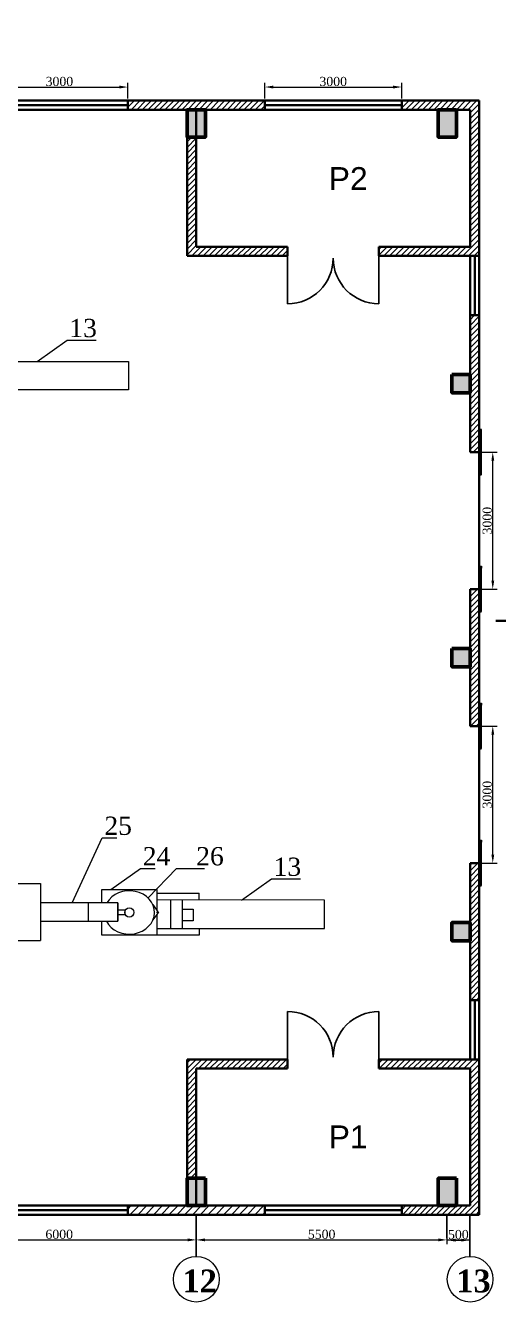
# Model space of a CAD drawing. Header units: inches. Extents: x -4475333 to 345677417, y -211198149 to 2125895.
# Drawn here: x -1910462 to -1900099, y 871185 to 899148 of the extents above; entities that cross this region are included whole.
import ezdxf

# ---------------------------------------------------------------- set-up
doc = ezdxf.new("R2010")
doc.units = ezdxf.units.IN
doc.header["$LTSCALE"] = 150
doc.header["$MEASUREMENT"] = 0
for name, color, linetype, lineweight in [('1. N thuong', 255, 'Continuous', 0), ('chuthichso', 8, 'Continuous', 0), ('cot', 2, 'Continuous', 50), ('KHUNG BVE', 7, 'Continuous', 0), ('NHA XUONG', 80, 'Continuous', 50)]:
    doc.layers.add(name, color=color, linetype=linetype, lineweight=lineweight)
for name, color, linetype in [('BUOC COT', 7, 'Continuous'), ('CHU', 32, 'Continuous'), ('Co ban', 21, 'Continuous'), ('MATCAT', 132, 'Continuous'), ('NET NHAP', 7, 'Continuous')]:
    doc.layers.add(name, color=color, linetype=linetype)
doc.styles.add('1', font='times.ttf')
doc.styles.add('CHU DAM', font='arialbd.ttf', dxfattribs={"height": 200})
doc.styles.get("Standard").update_dxf_attribs({"font": 'times.ttf', "height": 100})
doc.styles.add('ty', font='times.ttf', dxfattribs={"height": 450})
doc.dimstyles.new('75', dxfattribs={"dimtxt": 200, "dimasz": 188, "dimexe": 94, "dimexo": 47, "dimgap": 20, "dimtad": 1, "dimtoh": 1, "dimdec": 0, "dimtxsty": '1', "dimcen": 2.5, "dimclrt": 256, "dimadec": 0, "dimazin": 0, "dimtfac": 1, "dimtdec": 0, "dimtix": 1, "dimtmove": 0, "dimatfit": 2, "dimfxl": 1, "dimlwd": 9, "dimlwe": 9, "dimarcsym": 0})
pattern_1 = [(45, (-21097.68, 79244.64), (-61.8718434, 61.8718434), [])]

# ---------------------------------------------------------------- blocks, each defined once
blk = doc.blocks.new('*D206')
at = {"layer": 'Defpoints', "color": 0, "lineweight": 0, "ltscale": 3, "transparency": 16777216}
for p in [(-1908220, 897801), (-1911220, 897505), (-1908220, 897505)]:
    blk.add_point(p, dxfattribs=at)
at = {"layer": 'NET NHAP', "color": 0, "lineweight": 9, "ltscale": 3, "transparency": 16777216}
for p, q in [((-1911220, 897552), (-1911220, 897895)), ((-1908220, 897552), (-1908220, 897895)), ((-1911032, 897801), (-1908408, 897801))]:
    blk.add_line(p, q, dxfattribs=at)
at = {"layer": 'NET NHAP', "color": 0, "lineweight": 0, "ltscale": 3, "transparency": 16777216}
for points in [[(-1911032, 897833), (-1911032, 897770), (-1911220, 897801)], [(-1908408, 897833), (-1908408, 897770), (-1908220, 897801)]]:
    blk.add_solid(points, dxfattribs=at)
at = {"layer": 'NET NHAP', "lineweight": 13, "ltscale": 3, "transparency": 16777216, "insert": (-1909720, 897923), "char_height": 200, "attachment_point": 5, "style": '1'}
blk.add_mtext('3000', dxfattribs=at)
blk = doc.blocks.new('*D195')
at = {"layer": 'Defpoints', "color": 0, "lineweight": 0, "ltscale": 3, "transparency": 16777216}
for p in [(-1900520, 883806), (-1900224, 883806), (-1900520, 880806)]:
    blk.add_point(p, dxfattribs=at)
at = {"layer": 'NET NHAP', "color": 0, "lineweight": 9, "ltscale": 3, "transparency": 16777216}
for p, q in [((-1900473, 883806), (-1900130, 883806)), ((-1900224, 880994), (-1900224, 883618)), ((-1900473, 880806), (-1900130, 880806))]:
    blk.add_line(p, q, dxfattribs=at)
at = {"layer": 'NET NHAP', "color": 0, "lineweight": 0, "ltscale": 3, "transparency": 16777216}
for points in [[(-1900255, 883618), (-1900192, 883618), (-1900224, 883806)], [(-1900255, 880994), (-1900192, 880994), (-1900224, 880806)]]:
    blk.add_solid(points, dxfattribs=at)
at = {"layer": 'NET NHAP', "lineweight": 13, "ltscale": 3, "transparency": 16777216, "insert": (-1900345, 882306), "char_height": 200, "attachment_point": 5, "rotation": 90, "style": '1'}
blk.add_mtext('3000', dxfattribs=at)
blk = doc.blocks.new('*D196')
at = {"layer": 'Defpoints', "color": 0, "lineweight": 0, "ltscale": 3, "transparency": 16777216}
for p in [(-1902220, 897802), (-1905220, 897506), (-1902220, 897506)]:
    blk.add_point(p, dxfattribs=at)
at = {"layer": 'NET NHAP', "color": 0, "lineweight": 9, "ltscale": 3, "transparency": 16777216}
for p, q in [((-1905220, 897553), (-1905220, 897896)), ((-1902220, 897553), (-1902220, 897896)), ((-1905032, 897802), (-1902408, 897802))]:
    blk.add_line(p, q, dxfattribs=at)
at = {"layer": 'NET NHAP', "color": 0, "lineweight": 0, "ltscale": 3, "transparency": 16777216}
for points in [[(-1905032, 897833), (-1905032, 897770), (-1905220, 897802)], [(-1902408, 897833), (-1902408, 897770), (-1902220, 897802)]]:
    blk.add_solid(points, dxfattribs=at)
at = {"layer": 'NET NHAP', "lineweight": 13, "ltscale": 3, "transparency": 16777216, "insert": (-1903720, 897923), "char_height": 200, "attachment_point": 5, "style": '1'}
blk.add_mtext('3000', dxfattribs=at)
blk = doc.blocks.new('*D229')
at = {"layer": 'Defpoints', "color": 0, "lineweight": 0, "ltscale": 3, "transparency": 16777216}
for p in [(-1901228, 872550), (-1900728, 872550), (-1900728, 872550)]:
    blk.add_point(p, dxfattribs=at)
at = {"layer": 'NET NHAP', "color": 0, "lineweight": 9, "ltscale": 3, "transparency": 16777216}
for p, q in [((-1901228, 872597), (-1901228, 872644)), ((-1901040, 872550), (-1900916, 872550)), ((-1900728, 872597), (-1900728, 872644))]:
    blk.add_line(p, q, dxfattribs=at)
at = {"layer": 'NET NHAP', "color": 0, "lineweight": 0, "ltscale": 3, "transparency": 16777216}
for points in [[(-1901040, 872582), (-1901040, 872519), (-1901228, 872550)], [(-1900916, 872582), (-1900916, 872519), (-1900728, 872550)]]:
    blk.add_solid(points, dxfattribs=at)
at = {"layer": 'NET NHAP', "lineweight": 13, "ltscale": 3, "transparency": 16777216, "insert": (-1900978, 872672), "char_height": 200, "attachment_point": 5, "style": '1'}
blk.add_mtext('500', dxfattribs=at)
blk = doc.blocks.new('*D230')
at = {"color": 0, "linetype": 'ByBlock', "lineweight": 9, "ltscale": 10, "transparency": 16777216}
for p, q in [((-1912729, 872893), (-1912729, 872461)), ((-1906720, 872893), (-1906720, 872461)), ((-1912541, 872555), (-1906908, 872555))]:
    blk.add_line(p, q, dxfattribs=at)
at = {"color": 0, "linetype": 'ByBlock', "lineweight": 0, "ltscale": 10, "transparency": 16777216}
for points in [[(-1912541, 872587), (-1912541, 872524), (-1912729, 872555)], [(-1906908, 872587), (-1906908, 872524), (-1906720, 872555)]]:
    blk.add_solid(points, dxfattribs=at)
at = {"layer": 'Defpoints', "color": 0, "linetype": 'ByBlock', "lineweight": 0, "ltscale": 10, "transparency": 16777216}
for p in [(-1912729, 872940), (-1906720, 872940), (-1906720, 872555)]:
    blk.add_point(p, dxfattribs=at)
at = {"linetype": 'ByBlock', "ltscale": 10, "transparency": 16777216, "insert": (-1909724, 872677), "char_height": 200, "attachment_point": 5, "style": '1'}
blk.add_mtext('6000', dxfattribs=at)
blk = doc.blocks.new('*D231')
at = {"color": 0, "linetype": 'ByBlock', "lineweight": 9, "ltscale": 10, "transparency": 16777216}
for p, q in [((-1906720, 872863), (-1906720, 872461)), ((-1901228, 872863), (-1901228, 872461)), ((-1906532, 872555), (-1901416, 872555))]:
    blk.add_line(p, q, dxfattribs=at)
at = {"color": 0, "linetype": 'ByBlock', "lineweight": 0, "ltscale": 10, "transparency": 16777216}
for points in [[(-1906532, 872587), (-1906532, 872524), (-1906720, 872555)], [(-1901416, 872587), (-1901416, 872524), (-1901228, 872555)]]:
    blk.add_solid(points, dxfattribs=at)
at = {"layer": 'Defpoints', "color": 0, "linetype": 'ByBlock', "lineweight": 0, "ltscale": 10, "transparency": 16777216}
for p in [(-1906720, 872910), (-1901228, 872910), (-1901228, 872555)]:
    blk.add_point(p, dxfattribs=at)
at = {"linetype": 'ByBlock', "ltscale": 10, "transparency": 16777216, "insert": (-1903974, 872677), "char_height": 200, "attachment_point": 5, "style": '1'}
blk.add_mtext('5500', dxfattribs=at)
blk = doc.blocks.new('*D194')
at = {"layer": 'Defpoints', "color": 0, "lineweight": 0, "ltscale": 3, "transparency": 16777216}
for p in [(-1900520, 889806), (-1900224, 889806), (-1900520, 886806)]:
    blk.add_point(p, dxfattribs=at)
at = {"layer": 'NET NHAP', "color": 0, "lineweight": 9, "ltscale": 3, "transparency": 16777216}
for p, q in [((-1900473, 889806), (-1900130, 889806)), ((-1900224, 886994), (-1900224, 889618)), ((-1900473, 886806), (-1900130, 886806))]:
    blk.add_line(p, q, dxfattribs=at)
at = {"layer": 'NET NHAP', "color": 0, "lineweight": 0, "ltscale": 3, "transparency": 16777216}
for points in [[(-1900255, 889618), (-1900192, 889618), (-1900224, 889806)], [(-1900255, 886994), (-1900192, 886994), (-1900224, 886806)]]:
    blk.add_solid(points, dxfattribs=at)
at = {"layer": 'NET NHAP', "lineweight": 13, "ltscale": 3, "transparency": 16777216, "insert": (-1900345, 888306), "char_height": 200, "attachment_point": 5, "rotation": 90, "style": '1'}
blk.add_mtext('3000', dxfattribs=at)

msp = doc.modelspace()

# ---------------------------------------------------------------- hatches: boundary and pattern name
at = {"layer": 'cot', "lineweight": 9}
for points in [[(-1906919.7, 896705.5), (-1906519.7, 896705.5), (-1906519.7, 897305.5), (-1906919.7, 897305.5)], [(-1906919.7, 896705.5), (-1906519.7, 896705.5), (-1906519.7, 897305.5), (-1906919.7, 897305.5)], [(-1901419.7, 896705.3), (-1901019.7, 896705.3), (-1901019.7, 897305.3), (-1901419.7, 897305.3)], [(-1900719.7, 891105.3), (-1900719.7, 891505.3), (-1901119.7, 891505.3), (-1901119.7, 891105.3)], [(-1900719.7, 885105.3), (-1900719.7, 885505.3), (-1901119.7, 885505.3), (-1901119.7, 885105.3)], [(-1901119.7, 879105.3), (-1901119.7, 879505.3), (-1900719.7, 879505.3), (-1900719.7, 879105.3)], [(-1906919.7, 873305.3), (-1906519.7, 873305.3), (-1906519.7, 873905.3), (-1906919.7, 873905.3)], [(-1901419.7, 873305.6), (-1901019.7, 873305.6), (-1901019.7, 873905.6), (-1901419.7, 873905.6)]]:
    msp.add_hatch(color=256, dxfattribs=at).paths.add_polyline_path(points)
at = {"layer": 'KHUNG BVE', "linetype": 'Continuous', "lineweight": 9, "ltscale": 10}
h = msp.add_hatch(dxfattribs=at)
h.set_pattern_fill('ANSI31', color=5, scale=700, style=0)
h.set_pattern_definition([(45, (-6070064.29, -498317.975), (-61.8718434, 61.8718434), [])])
h.paths.add_polyline_path([(-1911219.7, 897505.6), (-1914219.7, 897505.6), (-1914219.7, 897305.6), (-1911219.7, 897305.6)])
h.paths.add_polyline_path([(-1905219.7, 897505.6), (-1908219.7, 897505.6), (-1908219.7, 897305.6), (-1905219.7, 897305.6)])
at = {"layer": 'KHUNG BVE', "lineweight": 0}
h = msp.add_hatch(dxfattribs=at)
h.set_pattern_fill('ANSI31', color=5, scale=700)
h.set_pattern_definition(pattern_1)
h.paths.add_polyline_path([(-1900719.7, 897305.6), (-1900719.7, 894305.3), (-1902719.7, 894305.3), (-1902719.7, 894105.3), (-1900519.7, 894105.3), (-1900519.7, 897505.6), (-1902219.7, 897505.6), (-1902219.7, 897305.6)])
h = msp.add_hatch(dxfattribs=at)
h.set_pattern_fill('ANSI31', color=5, scale=700)
h.set_pattern_definition(pattern_1)
h.paths.add_polyline_path([(-1906719.7, 894305.3), (-1906719.7, 896705.5), (-1906919.7, 896705.5), (-1906919.7, 894105.3), (-1904719.7, 894105.3), (-1904719.7, 894305.3)])
at = {"layer": 'KHUNG BVE', "linetype": 'Continuous', "lineweight": 9, "ltscale": 10}
h = msp.add_hatch(dxfattribs=at)
h.set_pattern_fill('ANSI31', color=5, angle=-270, style=0)
h.set_pattern_definition([(135, (-1915027.54421, 177188.31583), (-0.088388347648, -0.088388347648), [])])
h.paths.add_polyline_path([(-1900469.7, 890305.3), (-1900519.7, 890305.3), (-1900519.7, 889305.3), (-1900469.7, 889305.3)])
h = msp.add_hatch(dxfattribs=at)
h.set_pattern_fill('ANSI31', color=5, angle=-270, style=0)
h.set_pattern_definition([(135, (-1915027.54421, 174188.78273), (-0.088388347648, -0.088388347648), [])])
h.paths.add_polyline_path([(-1900469.7, 887305.8), (-1900519.7, 887305.8), (-1900519.7, 886305.8), (-1900469.7, 886305.8)])
h = msp.add_hatch(dxfattribs=at)
h.set_pattern_fill('ANSI31', color=5, angle=-270, style=0)
h.set_pattern_definition([(135, (-1915027.54421, 171188.60717), (-0.088388347648, -0.088388347648), [])])
h.paths.add_polyline_path([(-1900469.7, 884305.6), (-1900519.7, 884305.6), (-1900519.7, 883305.6), (-1900469.7, 883305.6)])
h = msp.add_hatch(dxfattribs=at)
h.set_pattern_fill('ANSI31', color=5, angle=-270, style=0)
h.set_pattern_definition([(135, (-1915027.54421, 168188.78273), (-0.088388347648, -0.088388347648), [])])
h.paths.add_polyline_path([(-1900469.7, 881305.8), (-1900519.7, 881305.8), (-1900519.7, 880305.8), (-1900469.7, 880305.8)])
at = {"layer": 'KHUNG BVE', "lineweight": 0}
h = msp.add_hatch(dxfattribs=at)
h.set_pattern_fill('ANSI31', color=5, scale=700)
h.set_pattern_definition(pattern_1)
h.paths.add_polyline_path([(-1906919.7, 876506.9), (-1906919.7, 873905.3), (-1906719.7, 873905.3), (-1906719.7, 876306.9), (-1904719.7, 876306.9), (-1904719.7, 876506.9)])
h = msp.add_hatch(dxfattribs=at)
h.set_pattern_fill('ANSI31', color=5, scale=700)
h.set_pattern_definition(pattern_1)
h.paths.add_polyline_path([(-1900519.7, 876506.9), (-1902719.7, 876506.9), (-1902719.7, 876306.9), (-1900719.7, 876306.9), (-1900719.7, 874806.9), (-1900719.7, 874805.6), (-1900719.7, 873305.3), (-1902219.7, 873305.3), (-1902219.7, 873105.3), (-1900728.2, 873105.3), (-1900728.2, 873105.5), (-1900519.7, 873105.5)])
at = {"layer": 'MATCAT', "lineweight": 9, "ltscale": 10}
h = msp.add_hatch(dxfattribs=at)
h.set_pattern_fill('ANSI31', color=5, scale=700, style=0)
h.set_pattern_definition([(45, (-6244821.57, -490084.71), (-61.8718434, 61.8718434), [])])
h.paths.add_polyline_path([(-1900519.7, 892805.3), (-1900719.7, 892805.3), (-1900719.7, 889805.3), (-1900519.7, 889805.3)])
h.paths.add_polyline_path([(-1900519.7, 886805.3), (-1900719.7, 886805.3), (-1900719.7, 883805.3), (-1900519.7, 883805.3)])
at = {"layer": 'MATCAT', "linetype": 'Continuous', "lineweight": 9, "ltscale": 10}
h = msp.add_hatch(dxfattribs=at)
h.set_pattern_fill('ANSI31', color=5, scale=700, style=0)
h.set_pattern_definition([(45, (-5907325.675, -703684.87), (-61.8718434, 61.8718434), [])])
h.paths.add_polyline_path([(-1900719.7, 880805.6), (-1900519.7, 880805.6), (-1900519.7, 877805.6), (-1900719.7, 877805.6)])
at = {"layer": 'MATCAT', "lineweight": 9, "ltscale": 10}
h = msp.add_hatch(dxfattribs=at)
h.set_pattern_fill('ANSI31', color=5, scale=967.741935, angle=180, style=0)
h.set_pattern_definition([(225, (-6034064.28, -498318.04), (85.5371106, -85.5371106), [])])
h.paths.add_polyline_path([(-1917219.7, 873305.5), (-1920219.7, 873305.5), (-1920219.7, 873105.5), (-1917219.7, 873105.5)])
h.paths.add_polyline_path([(-1911219.7, 873305.5), (-1914219.7, 873305.5), (-1914219.7, 873105.5), (-1911219.7, 873105.5)])
h.paths.add_polyline_path([(-1905219.7, 873305.5), (-1908219.7, 873305.5), (-1908219.7, 873105.5), (-1905219.7, 873105.5)])

# ---------------------------------------------------------------- linework, layer by layer
at = {"linetype": 'ByBlock', "ltscale": 10}
for p, q in [((-1908219.7, 897305.3), (-1905219.7, 897305.6)), ((-1906719.7, 873105.3), (-1906719.7, 872194.2)), ((-1901228.2, 872644.3), (-1901228.2, 873105.3))]:
    msp.add_line(p, q, dxfattribs=at)
at = {"layer": '1. N thuong', "lineweight": 0}
for p, q in [((-1912204.8, 891793.7), (-1908204.8, 891793.7)), ((-1908204.8, 891793.7), (-1908204.8, 891173.7)), ((-1908204.8, 891773.7), (-1908204.8, 891173.7)), ((-1908204.8, 891173.7), (-1912204.8, 891173.7)), ((-1914136.8, 880358.8), (-1910136.8, 880358.8)), ((-1910136.8, 880358.8), (-1910136.8, 879108.8)), ((-1908786.8, 880226.2), (-1907586.8, 880226.2)), ((-1908786.8, 879933.6), (-1908786.8, 880226.2)), ((-1908379.2, 880171.2), (-1908378.8, 880171.2)), ((-1907586.8, 880226.2), (-1907586.8, 879778.6)), ((-1907586.8, 880146.2), (-1907070.8, 880146.2)), ((-1903912.8, 879996.2), (-1907586.8, 880002.4)), ((-1907276.6, 879376.2), (-1907276.6, 879996.2)), ((-1907020.1, 879376.2), (-1907020.1, 879996.2)), ((-1906656.1, 879996.2), (-1906656.1, 880146.2)), ((-1903912.8, 879376.2), (-1903912.8, 879996.2)), ((-1908786.8, 879933.6), (-1910136.8, 879933.6)), ((-1910136.8, 879933.6), (-1910136.8, 879534)), ((-1909086.8, 879933.6), (-1909086.8, 879534)), ((-1908436.8, 879933.6), (-1908786.8, 879933.6)), ((-1908436.8, 879933.6), (-1908436.8, 879534)), ((-1908436.8, 879534), (-1908436.8, 879933.6)), ((-1908436.8, 879783.8), (-1908286.8, 879783.8)), ((-1908286.8, 879783.8), (-1908286.8, 879683.8)), ((-1907673.5, 879896.8), (-1907560, 879742.1)), ((-1910136.8, 879534), (-1908786.8, 879534)), ((-1908786.8, 879226.2), (-1908786.8, 879534)), ((-1908786.8, 879534), (-1908436.8, 879534)), ((-1908436.8, 879683.8), (-1908286.8, 879683.8)), ((-1907559.7, 879710.3), (-1907670.3, 879563.1)), ((-1907586.8, 879674.2), (-1907586.8, 879226.2)), ((-1907586.8, 879226.2), (-1908786.8, 879226.2)), ((-1907586.8, 879376.2), (-1903912.8, 879376.2)), ((-1907586.8, 879226.2), (-1907586.8, 879226.2)), ((-1914136.8, 879108.8), (-1910136.8, 879108.8))]:
    msp.add_line(p, q, dxfattribs=at)
for points in [[(-1907586.8, 880146.2), (-1906656.1, 880146.2)], [(-1907677.6, 879226.2), (-1907677.6, 879226.2)], [(-1906656.1, 879376.2), (-1906656.1, 879226.2), (-1907586.8, 879226.2)]]:
    msp.add_lwpolyline(points, dxfattribs=at)
msp.add_lwpolyline([(-1906786.1, 879543.7), (-1907020.1, 879543.7), (-1907020.1, 879798.7), (-1906786.1, 879798.7)], close=True, dxfattribs=at)
for centre, radius in [((-1908186.8, 879726.2), 100.5), ((-1907564.3, 879726.2), 16.5)]:
    msp.add_circle(centre, radius, dxfattribs=at)
msp.add_ellipse((-1908186.8, 879726.2), major_axis=(550, 0), ratio=0.8636364, start_param=-2.724985, end_param=2.6896218, dxfattribs=at)
at = {"layer": 'BUOC COT', "ltscale": 10}
msp.add_line((-1900728.2, 873106.3), (-1900728.2, 872195.3), dxfattribs=at)
at = {"layer": 'BUOC COT', "lineweight": 13, "ltscale": 10}
for centre in [(-1906719.7, 871694.2), (-1900719.7, 871694.5)]:
    msp.add_circle(centre, 500, dxfattribs=at)
at = {"layer": 'chuthichso', "lineweight": 0}
for p, q in [((-1910204.8, 891793.7), (-1909551.8, 892257.7)), ((-1909551.8, 892257.7), (-1908911.6, 892257.7)), ((-1909436.8, 879933.6), (-1908783.9, 881356.9)), ((-1908783.9, 881356.9), (-1908461.1, 881356.9)), ((-1908595.6, 880226.2), (-1907942.7, 880690.2)), ((-1907942.7, 880690.2), (-1907619.9, 880690.2)), ((-1907777.4, 880043.3), (-1907154.5, 880690.2)), ((-1907154.5, 880690.2), (-1906540.6, 880690.2)), ((-1905728.8, 879996.2), (-1905075.9, 880460.2)), ((-1905075.9, 880460.2), (-1904435.7, 880460.2))]:
    msp.add_line(p, q, dxfattribs=at)
at = {"layer": 'Co ban', "color": 1, "ltscale": 1000}
for p, q in [((-1904719.7, 893055.3), (-1904719.7, 894305.3)), ((-1902719.7, 894305.3), (-1902719.7, 893055.3)), ((-1904719.7, 877556.9), (-1904719.7, 876306.9)), ((-1902719.7, 876306.9), (-1902719.7, 877556.9))]:
    msp.add_line(p, q, dxfattribs=at)
for centre, start, end in [((-1904719.7, 894055.3), 270, 0), ((-1902719.7, 894055.3), 180, 270), ((-1904719.7, 876556.9), 0, 90), ((-1902719.7, 876556.9), 90, 180)]:
    msp.add_arc(centre, 1000, start, end, dxfattribs=at)
at = {"layer": 'cot'}
for points in [[(-1906519.7, 897305.5), (-1906919.7, 897305.5), (-1906919.7, 896705.5), (-1906519.7, 896705.5)], [(-1906519.7, 897305.5), (-1906919.7, 897305.5), (-1906919.7, 896705.5), (-1906519.7, 896705.5)], [(-1901019.7, 897305.3), (-1901419.7, 897305.3), (-1901419.7, 896705.3), (-1901019.7, 896705.3)], [(-1901119.7, 891505.3), (-1900719.7, 891505.3), (-1900719.7, 891105.3), (-1901119.7, 891105.3)], [(-1901119.7, 885505.3), (-1900719.7, 885505.3), (-1900719.7, 885105.3), (-1901119.7, 885105.3)], [(-1900719.7, 879505.3), (-1901119.7, 879505.3), (-1901119.7, 879105.3), (-1900719.7, 879105.3)], [(-1906519.7, 873905.3), (-1906919.7, 873905.3), (-1906919.7, 873305.3), (-1906519.7, 873305.3)], [(-1901019.7, 873905.6), (-1901419.7, 873905.6), (-1901419.7, 873305.6), (-1901019.7, 873305.6)]]:
    msp.add_lwpolyline(points, close=True, dxfattribs=at)
at = {"layer": 'KHUNG BVE', "color": 3, "linetype": 'Continuous', "lineweight": 30, "ltscale": 10}
for p, q in [((-1911219.7, 897505.3), (-1908219.7, 897505.3)), ((-1911219.7, 897505.3), (-1908219.7, 897505.3)), ((-1908219.7, 897405.3), (-1911219.7, 897405.3)), ((-1908469.7, 897505.3), (-1908469.7, 897505.3)), ((-1908219.7, 897505.3), (-1908219.7, 897305.3)), ((-1908219.7, 897505.3), (-1908219.7, 897305.3)), ((-1905219.7, 897505.6), (-1905219.7, 897305.6)), ((-1905219.7, 897505.6), (-1902219.7, 897505.6)), ((-1905219.7, 897505.6), (-1902219.7, 897505.6)), ((-1902219.7, 897405.6), (-1905219.7, 897405.6)), ((-1902469.7, 897505.6), (-1902469.7, 897505.6)), ((-1902219.7, 897505.6), (-1902219.7, 897305.6)), ((-1902219.7, 897505.6), (-1902219.7, 897305.6)), ((-1900519.7, 897305.6), (-1900519.7, 897505.6)), ((-1911219.7, 897305.3), (-1908219.7, 897305.3)), ((-1905219.7, 897305.6), (-1902219.7, 897305.6)), ((-1900719.7, 896055.3), (-1900719.7, 896055.3)), ((-1900719.7, 894105.3), (-1900719.7, 892805)), ((-1900619.7, 894105.3), (-1900619.7, 892805)), ((-1900519.7, 894105.3), (-1900519.7, 892805)), ((-1900519.7, 891305.3), (-1900519.7, 890055.3)), ((-1900719.7, 889805.6), (-1900519.7, 889805.6)), ((-1900519.7, 889805.6), (-1900519.7, 888805.6)), ((-1900519.7, 886805.6), (-1900519.7, 889805.6)), ((-1900719.7, 883805.6), (-1900519.7, 883805.6)), ((-1900519.7, 883805.6), (-1900519.7, 882805.6)), ((-1900519.7, 880805.6), (-1900519.7, 883805.6)), ((-1900719.7, 880805.6), (-1900719.7, 879305.6)), ((-1900719.7, 880805.6), (-1900719.7, 880805.6)), ((-1900719.7, 880805.6), (-1900719.7, 879305.6)), ((-1900719.7, 879305.6), (-1900719.7, 880805.6)), ((-1900719.7, 880805.6), (-1900519.7, 880805.6)), ((-1900519.7, 880805.6), (-1900719.7, 880805.6)), ((-1900519.7, 880805.8), (-1900519.7, 877805.6)), ((-1900719.7, 877805.6), (-1900719.7, 879305.6)), ((-1900719.7, 879305.3), (-1900719.7, 879105.3)), ((-1900519.7, 879305.6), (-1900519.7, 879105.6)), ((-1900519.7, 879305.6), (-1900519.7, 877805.6)), ((-1900519.7, 877805.6), (-1900719.7, 877805.6)), ((-1900719.7, 877805.6), (-1900719.7, 876505.3)), ((-1900619.7, 877805.6), (-1900619.7, 876505.3)), ((-1900719.7, 876306.9), (-1900719.7, 874806.9)), ((-1900719.7, 876305.6), (-1900719.7, 874805.6)), ((-1900719.7, 874805.6), (-1900719.7, 873305.3)), ((-1914133.6, 873305.3), (-1906719.7, 873305.3)), ((-1912719.7, 873305.3), (-1906719.7, 873305.3)), ((-1908219.7, 873305.3), (-1908219.7, 873105.3)), ((-1905219.7, 873305.6), (-1905219.7, 873105.5)), ((-1904969.7, 873305.6), (-1904969.7, 873305.6)), ((-1902219.7, 873305.6), (-1902219.7, 873105.5)), ((-1914219.7, 873105.3), (-1906519.7, 873105.3)), ((-1908219.7, 873205.3), (-1911219.7, 873205.3)), ((-1907219.7, 873105.3), (-1907219.7, 873105.3)), ((-1906719.7, 873105.3), (-1906519.7, 873105.3)), ((-1902219.7, 873205.6), (-1905219.7, 873205.6)), ((-1901219.7, 873105.5), (-1901219.7, 873105.5)), ((-1900719.7, 873105.5), (-1900519.7, 873105.5))]:
    msp.add_line(p, q, dxfattribs=at)
at = {"layer": 'KHUNG BVE', "linetype": 'Continuous', "lineweight": -2, "ltscale": 10}
for p, q in [((-1905219.7, 897505.6), (-1905219.7, 897305.6)), ((-1906719.7, 894305.3), (-1906719.7, 897305.3)), ((-1906719.7, 897305.3), (-1906719.7, 894305.3)), ((-1906719.7, 897305.3), (-1906719.7, 894305.3)), ((-1906719.7, 894305.3), (-1904719.7, 894305.3)), ((-1906719.7, 894305.3), (-1904719.7, 894305.3)), ((-1906719.7, 894305.3), (-1904719.7, 894305.3)), ((-1904719.7, 894305.3), (-1904719.7, 894055.3)), ((-1904719.7, 894105.3), (-1904719.7, 894305.3)), ((-1900719.7, 894305.3), (-1902719.7, 894305.3)), ((-1902719.7, 894305.3), (-1902719.7, 894055.3)), ((-1902719.7, 894305.3), (-1900719.7, 894305.3)), ((-1900519.7, 886805.8), (-1900519.7, 889805.6)), ((-1900519.7, 880805.8), (-1900519.7, 883805.6)), ((-1900719.7, 879305.6), (-1900719.7, 880805.6)), ((-1900719.7, 880805.6), (-1900719.7, 879305.6)), ((-1900719.7, 879305.6), (-1900719.7, 880805.6)), ((-1900719.7, 880805.6), (-1900519.7, 880805.6)), ((-1900719.7, 879305.6), (-1900719.7, 879357.2)), ((-1900519.7, 879305.6), (-1900519.7, 879105.6)), ((-1904719.7, 876306.9), (-1904719.7, 876556.9)), ((-1904719.7, 876506.9), (-1904719.7, 876306.9)), ((-1902719.7, 876306.9), (-1902719.7, 876556.9)), ((-1906719.7, 876306.9), (-1906719.7, 873306.9)), ((-1906719.7, 876306.9), (-1904719.7, 876306.9)), ((-1906719.7, 873306.9), (-1906719.7, 876306.9)), ((-1906719.7, 876306.9), (-1904719.7, 876306.9)), ((-1906719.7, 873306.9), (-1906719.7, 876306.9)), ((-1906719.7, 876306.9), (-1904719.7, 876306.9)), ((-1900719.7, 876306.9), (-1902719.7, 876306.9)), ((-1902719.7, 876306.9), (-1900719.7, 876306.9))]:
    msp.add_line(p, q, dxfattribs=at)
at = {"layer": 'KHUNG BVE', "color": 3, "linetype": 'ByBlock', "lineweight": 30, "ltscale": 10}
msp.add_line((-1900157.6, 886111.6), (-1899353.7, 886111.6), dxfattribs=at)
at = {"layer": 'KHUNG BVE', "lineweight": 0}
msp.add_circle((-1916098.2, 889715.1), 188435.9, dxfattribs=at)
at = {"layer": 'MATCAT', "color": 3, "lineweight": 30, "ltscale": 3}
for p, q in [((-1905219.7, 897505.3), (-1908219.7, 897505.3)), ((-1900519.7, 897505.6), (-1902219.7, 897505.6)), ((-1900519.7, 894105.3), (-1900519.7, 897505.3)), ((-1908219.7, 897305.3), (-1905219.7, 897305.3)), ((-1906919.7, 897305.3), (-1906919.7, 894105.3)), ((-1906719.7, 894305.3), (-1906719.7, 897305.3)), ((-1902219.7, 897305.6), (-1900719.7, 897305.6)), ((-1900719.7, 897305.3), (-1900719.7, 894305.3)), ((-1904719.7, 894305.3), (-1906719.7, 894305.3)), ((-1904719.7, 894105.3), (-1904719.7, 894305.3)), ((-1902719.7, 894305.3), (-1900719.7, 894305.3)), ((-1902719.7, 894305.3), (-1902719.7, 894105.3)), ((-1906919.7, 894105.3), (-1904719.7, 894105.3)), ((-1902719.7, 894105.3), (-1900519.7, 894105.3)), ((-1900519.7, 892805.3), (-1900719.7, 892805.3)), ((-1900719.7, 892805.3), (-1900719.7, 890055.3)), ((-1900519.7, 892805.3), (-1900719.7, 892805.3)), ((-1900519.7, 892805.3), (-1900719.7, 892805.3)), ((-1900719.7, 892805.3), (-1900719.7, 889805.3)), ((-1900519.7, 892805.3), (-1900519.7, 890055.3)), ((-1900519.7, 889805.3), (-1900519.7, 892805.3)), ((-1900719.7, 889805.3), (-1900519.7, 889805.3)), ((-1900519.7, 886805.3), (-1900719.7, 886805.3)), ((-1900519.7, 886805.3), (-1900719.7, 886805.3)), ((-1900719.7, 886805.3), (-1900719.7, 883805.3)), ((-1900519.7, 886805.3), (-1900719.7, 886805.3)), ((-1900519.7, 883805.3), (-1900519.7, 886805.3)), ((-1900719.7, 883805.3), (-1900519.7, 883805.3)), ((-1900519.7, 877805.6), (-1900519.7, 873105.3)), ((-1906919.7, 873306.9), (-1906919.7, 876506.9)), ((-1906919.7, 876506.9), (-1904719.7, 876506.9)), ((-1904719.7, 876506.9), (-1904719.7, 876306.9)), ((-1902719.7, 876306.9), (-1902719.7, 876506.9)), ((-1902719.7, 876506.9), (-1900519.7, 876506.9)), ((-1904719.7, 876306.9), (-1906719.7, 876306.9)), ((-1906719.7, 876306.9), (-1906719.7, 873306.9)), ((-1902719.7, 876306.9), (-1900719.7, 876306.9)), ((-1900719.7, 873305.3), (-1914219.7, 873305.3)), ((-1906719.7, 873305.3), (-1914133.6, 873305.3)), ((-1914219.7, 873105.3), (-1906519.7, 873105.3)), ((-1914219.7, 873105.3), (-1900519.7, 873105.3))]:
    msp.add_line(p, q, dxfattribs=at)
at = {"layer": 'NET NHAP', "color": 0, "lineweight": 13, "ltscale": 3}
msp.add_line((-1900728.2, 872550.3), (-1901228.2, 872550.3), dxfattribs=at)

# ---------------------------------------------------------------- texts
at = {"layer": '1. N thuong', "lineweight": 0, "char_height": 400, "width": 236.121, "attachment_point": 1}
for s, insert in [('13', (-1909502.4, 892725.2)), ('25', (-1908734.4, 881824.4)), ('24', (-1907893.2, 881157.6)), ('13', (-1905026.4, 880927.6))]:
    msp.add_mtext(s, dxfattribs=dict(at, insert=insert))
at = {"layer": '1. N thuong', "lineweight": 0, "insert": (-1906722.5, 881157.6), "char_height": 400, "attachment_point": 1}
msp.add_mtext('26', dxfattribs=at)
at = {"layer": 'CHU', "color": 0, "lineweight": 25, "ltscale": 10000, "char_height": 500, "width": 6040.038, "attachment_point": 5, "style": 'ty'}
for s, insert in [('{\\fArial|b0|i0|c0|p34;P2}', (-1903392.3, 895797.6)), ('{\\fArial|b0|i0|c0|p34;P1}', (-1903392.3, 874811.6))]:
    msp.add_mtext(s, dxfattribs=dict(at, insert=insert))
at = {"layer": 'NHA XUONG', "color": 50, "lineweight": 18, "ltscale": 10, "char_height": 500, "width": 762.076, "attachment_point": 1, "style": 'CHU DAM'}
for s, insert in [('{\\fTimes New Roman|b1|i0|c0|p18;12}', (-1907024.4, 871905.5)), ('{\\fTimes New Roman|b1|i0|c0|p18;13}', (-1901024.4, 871905.8))]:
    msp.add_mtext(s, dxfattribs=dict(at, insert=insert))

# ---------------------------------------------------------------- dimensions: what is measured, and where the dimension line sits
at = {"linetype": 'ByBlock', "ltscale": 10}
for base, p1, p2, text, picture, middle in [((-1906719.7, 872555.3), (-1912728.6, 872939.8), (-1906719.7, 872939.8), '6000', '*D230', (-1909724.1, 872677)), ((-1901228.2, 872555.3), (-1906719.7, 872909.8), (-1901228.2, 872909.8), '5500', '*D231', (-1903973.9, 872677))]:
    dim = msp.add_linear_dim(base=base, p1=p1, p2=p2, text=text, dimstyle='75', dxfattribs=at)
    dim.commit()
    dim.dimension.update_dxf_attribs({"geometry": picture, "text_midpoint": middle})
at = {"layer": 'NET NHAP', "color": 0, "lineweight": 13, "ltscale": 3}
for base, p1, p2, picture, middle in [((-1908219.7, 897801.3), (-1911219.7, 897505.3), (-1908219.7, 897505.3), '*D206', (-1909719.7, 897923.1)), ((-1902219.7, 897801.6), (-1905219.7, 897505.6), (-1902219.7, 897505.6), '*D196', (-1903719.7, 897923.3)), ((-1900728.2, 872550.3), (-1901228.2, 872550.3), (-1900728.2, 872550.3), '*D229', (-1900978.2, 872672))]:
    dim = msp.add_linear_dim(base=base, p1=p1, p2=p2, dimstyle='75', dxfattribs=at)
    dim.commit()
    dim.dimension.update_dxf_attribs({"geometry": picture, "text_midpoint": middle})
for base, p1, p2, picture, middle in [((-1900223.7, 889805.8), (-1900519.7, 886805.8), (-1900519.7, 889805.8), '*D194', (-1900345.4, 888305.8)), ((-1900223.7, 883805.8), (-1900519.7, 880805.8), (-1900519.7, 883805.8), '*D195', (-1900345.4, 882305.8))]:
    dim = msp.add_linear_dim(base=base, p1=p1, p2=p2, angle=90, dimstyle='75', dxfattribs=at)
    dim.commit()
    dim.dimension.update_dxf_attribs({"geometry": picture, "text_midpoint": middle})

doc.saveas('drawing.dxf')
